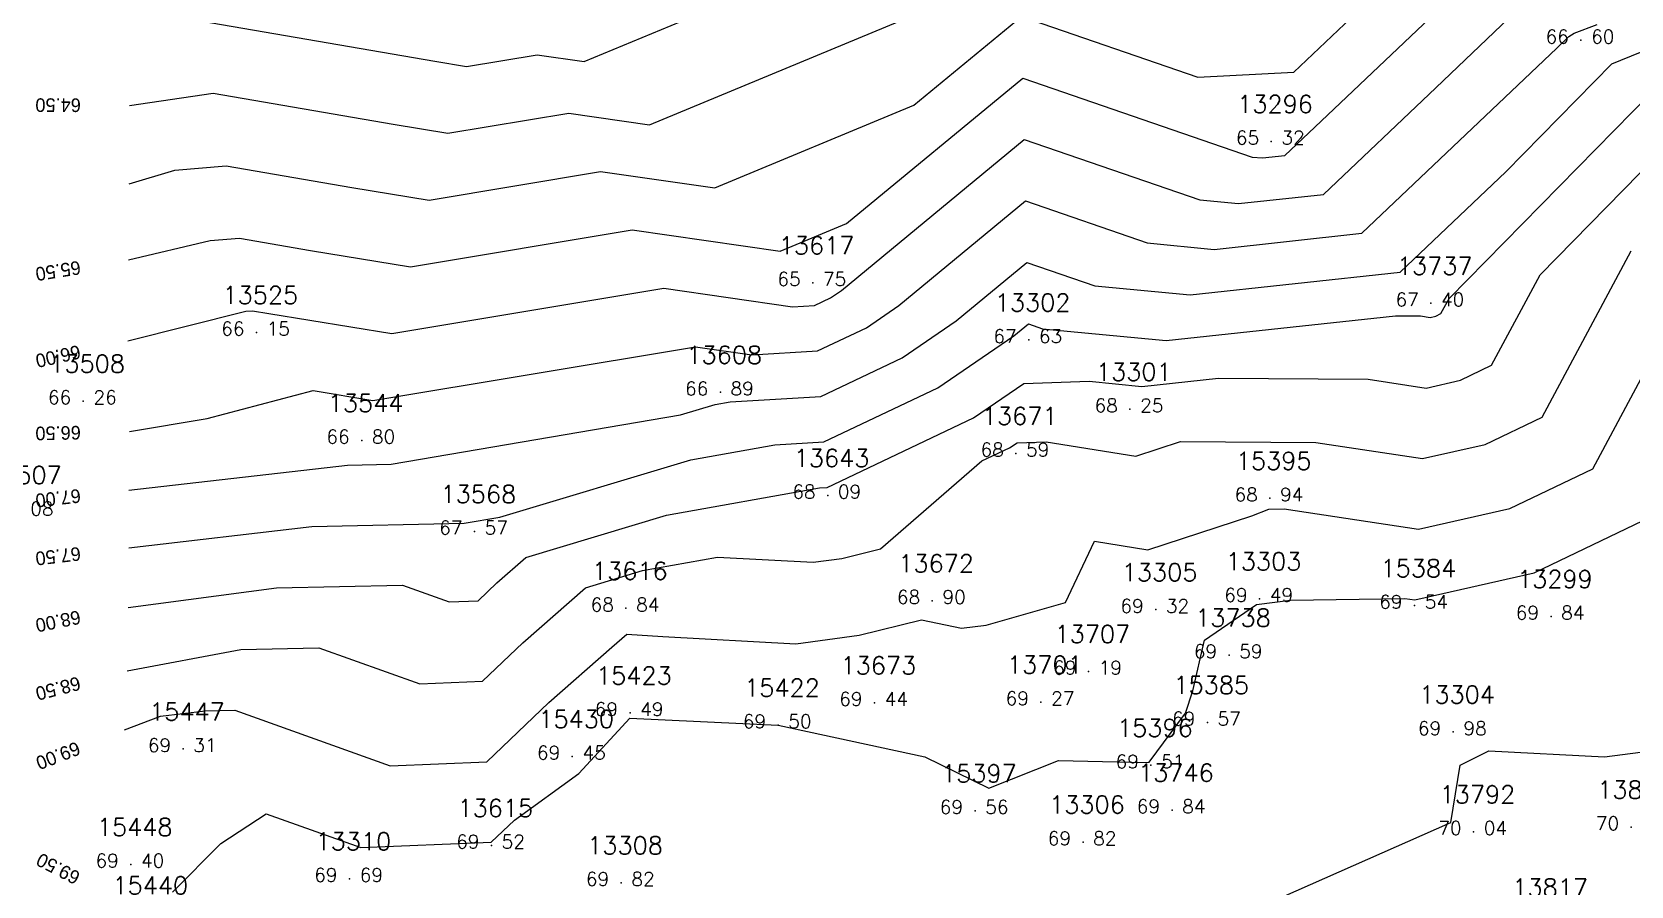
# Model space of a CAD drawing. Header units: millimetres. Extents: x 1412565 to 1412813, y 4931476 to 4931699.
# Drawn here: x 1412747.62 to 1412771.16, y 4931550.45 to 4931563.02 of the extents above; entities that cross this region are included whole.
import ezdxf
from ezdxf.enums import TextEntityAlignment as Align

# ---------------------------------------------------------------- set-up
doc = ezdxf.new("R2010")
doc.units = ezdxf.units.MM
for name, color, linetype in [('CIVIL', 50, 'Continuous'), ('CIVIL-DRAW', 80, 'Continuous'), ('CIVIL-NONAME', 130, 'Continuous'), ('CIVIL-TEXT', 240, 'Continuous'), ('CIVIL-Z', 50, 'Continuous'), ('Tcontours0', 7, 'Continuous'), ('Tcontours1', 7, 'Continuous'), ('Tcontours2', 7, 'Continuous')]:
    doc.layers.add(name, color=color, linetype=linetype)
doc.styles.add('CIVILCADMAIN', font='TXT.SHX')
doc.styles.add('MAVAT_HebTXT', font='hebtxt.shx')
doc.styles.get("Standard").update_dxf_attribs({"font": 'arial.ttf'})

# ---------------------------------------------------------------- blocks, each defined once
blk = doc.blocks.new('CIVIL-ZZ')
at = {"layer": 'CIVIL-DRAW'}
blk.add_point((0, 0), dxfattribs=at)
at = {"layer": 'CIVIL-NONAME'}
blk.add_attdef('NAME', text='', height=1.8, dxfattribs=at).set_placement((0, 2.1), align=Align.CENTER)
at = {"layer": 'CIVIL-TEXT', "flags": 8}
blk.add_attdef('TEXT', text='', height=2, dxfattribs=at).set_placement((0.2, -3.3), align=Align.CENTER)
at = {"layer": 'CIVIL-Z'}
blk.add_attdef('Z1', text='', height=1.6, dxfattribs=at).set_placement((-0.75, -0.225), align=Align.RIGHT)
blk.add_attdef('Z2', (0.75, -0.225), '', height=1.6, dxfattribs=at)

msp = doc.modelspace()

# ---------------------------------------------------------------- linework, layer by layer
at = {"layer": 'Tcontours0'}
for points, elevation in [([(1412749.048, 4931560.788), (1412749.717, 4931560.99), (1412750.476, 4931561.054), (1412752.324, 4931560.735), (1412753.463, 4931560.548), (1412755.986, 4931560.968), (1412757.668, 4931560.726), (1412760.6, 4931561.943), (1412762.182, 4931563.249), (1412764.781, 4931562.355), (1412766.192, 4931562.432), (1412767.593, 4931563.761)], 65), ([(1412748.949, 4931547.943), (1412749.583, 4931547.62), (1412749.596, 4931547.275), (1412750.201, 4931547.5), (1412750.793, 4931547.733), (1412751.411, 4931548.896), (1412752.534, 4931548.354), (1412753.04, 4931548.679), (1412754.625, 4931548.594), (1412755.321, 4931548.73), (1412755.673, 4931548.782), (1412757.776, 4931549.056), (1412759.724, 4931549.283), (1412760.922, 4931549.206), (1412763.277, 4931549.661), (1412763.49, 4931549.668), (1412764.197, 4931549.666), (1412765.147, 4931550.19), (1412765.426, 4931550.027), (1412768.506, 4931551.387), (1412768.64, 4931552.23), (1412769.064, 4931552.44), (1412770.767, 4931552.353), (1412773.151, 4931552.662)], 70)]:
    msp.add_lwpolyline(points, dxfattribs=dict(at, elevation=elevation))
at = {"layer": 'Tcontours1'}
for points, elevation in [([(1412750.089, 4931563.187), (1412753.545, 4931562.591), (1412754.014, 4931562.514), (1412755.053, 4931562.687), (1412755.746, 4931562.587), (1412760.297, 4931564.476)], 64), ([(1412749.043, 4931556.279), (1412752.26, 4931556.648), (1412752.901, 4931556.662), (1412757.164, 4931557.388), (1412757.672, 4931557.541), (1412757.895, 4931557.581), (1412759.228, 4931557.658), (1412760.426, 4931558.225), (1412761.224, 4931558.771), (1412762.264, 4931559.63), (1412763.264, 4931559.286), (1412764.667, 4931559.151), (1412767.758, 4931559.488), (1412769.315, 4931560.965), (1412770.877, 4931562.554), (1412772.01, 4931563.014), (1412775.844, 4931563.476)], 67), ([(1412749.025, 4931558.476), (1412750.763, 4931558.912), (1412750.862, 4931558.92), (1412751.103, 4931558.878), (1412752.911, 4931558.583), (1412756.919, 4931559.25), (1412758.812, 4931558.977), (1412759.134, 4931558.996), (1412759.373, 4931559.109), (1412759.533, 4931559.218), (1412762.223, 4931561.439), (1412764.809, 4931560.55), (1412765.377, 4931560.496), (1412766.628, 4931560.632), (1412768.283, 4931562.202), (1412769.36, 4931563.223)], 66), ([(1412749.03, 4931554.553), (1412751.213, 4931554.839), (1412753.07, 4931554.879), (1412753.757, 4931554.634), (1412754.185, 4931554.651), (1412754.459, 4931554.913), (1412754.885, 4931555.287), (1412756.959, 4931555.91), (1412759.212, 4931556.314), (1412759.322, 4931556.32), (1412761.479, 4931557.341), (1412762.217, 4931557.846), (1412763.179, 4931557.881), (1412763.957, 4931557.806), (1412765.083, 4931557.929), (1412767.287, 4931557.912), (1412768.143, 4931557.782), (1412768.645, 4931557.896), (1412769.104, 4931558.116), (1412769.818, 4931559.45), (1412772.018, 4931561.688)], 68), ([(1412748.979, 4931552.749), (1412749.506, 4931552.954), (1412750.165, 4931553.031), (1412750.604, 4931553.04), (1412752.889, 4931552.223), (1412754.313, 4931552.282), (1412755.225, 4931553.152), (1412756.153, 4931553.968), (1412756.375, 4931554.161), (1412756.903, 4931554.123), (1412758.859, 4931554.019), (1412759.795, 4931554.144), (1412760.713, 4931554.372), (1412761.302, 4931554.247), (1412761.663, 4931554.291), (1412762.831, 4931554.627), (1412763.257, 4931555.528), (1412764.046, 4931555.402), (1412765.575, 4931555.901), (1412765.824, 4931555.999), (1412766.053, 4931556.002), (1412768.031, 4931555.703), (1412769.371, 4931556.007), (1412770.593, 4931556.593), (1412772.498, 4931560.149)], 69)]:
    msp.add_lwpolyline(points, dxfattribs=dict(at, elevation=elevation))
at = {"layer": 'Tcontours2'}
for points, elevation in [([(1412749.043, 4931555.429), (1412751.737, 4931555.744), (1412753.979, 4931555.792), (1412754.503, 4931555.881), (1412757.315, 4931556.725), (1412758.553, 4931556.947), (1412759.275, 4931556.989), (1412760.952, 4931557.783), (1412762.07, 4931558.548), (1412762.285, 4931558.725), (1412762.491, 4931558.654), (1412764.312, 4931558.479), (1412767.689, 4931558.846), (1412768.056, 4931558.844), (1412768.199, 4931558.822), (1412768.283, 4931558.841), (1412768.359, 4931558.878), (1412768.478, 4931559.1), (1412771.447, 4931562.121), (1412772.348, 4931562.487), (1412775.392, 4931562.853), (1412776.212, 4931562.938), (1412777.029, 4931563.007), (1412779.316, 4931563.932)], 67.5), ([(1412749.05, 4931561.94), (1412750.283, 4931562.12), (1412752.935, 4931561.663), (1412753.738, 4931561.531), (1412755.52, 4931561.828), (1412756.707, 4931561.657), (1412761.594, 4931563.685)], 64.5), ([(1412749.037, 4931559.67), (1412750.24, 4931559.951), (1412750.669, 4931559.987), (1412751.714, 4931559.806), (1412753.187, 4931559.565), (1412756.453, 4931560.109), (1412758.629, 4931559.795), (1412759.607, 4931560.201), (1412762.203, 4931562.344), (1412765.582, 4931561.182), (1412765.732, 4931561.168), (1412766.063, 4931561.204), (1412766.501, 4931561.62), (1412768.477, 4931563.492)], 65.5), ([(1412749.05, 4931557.14), (1412750.192, 4931557.332), (1412751.755, 4931557.744), (1412752.635, 4931557.6), (1412757.386, 4931558.39), (1412758.215, 4931558.271), (1412759.181, 4931558.327), (1412759.9, 4931558.667), (1412760.379, 4931558.995), (1412762.244, 4931560.535), (1412764.036, 4931559.918), (1412765.022, 4931559.823), (1412767.193, 4931560.06), (1412770.064, 4931562.784), (1412770.243, 4931562.954), (1412770.32, 4931563.005), (1412770.66, 4931563.13)], 66.5), ([(1412749.017, 4931553.621), (1412750.689, 4931553.935), (1412751.837, 4931553.96), (1412753.323, 4931553.428), (1412754.249, 4931553.467), (1412754.842, 4931554.033), (1412755.763, 4931554.843), (1412756.602, 4931555.094), (1412757.706, 4931555.293), (1412759.118, 4931555.217), (1412759.54, 4931555.274), (1412760.11, 4931555.415), (1412761.601, 4931556.708), (1412762.005, 4931556.9), (1412762.118, 4931556.977), (1412762.545, 4931556.992), (1412763.869, 4931556.781), (1412764.526, 4931556.995), (1412766.517, 4931556.98), (1412768.087, 4931556.743), (1412769.008, 4931556.952), (1412769.848, 4931557.354), (1412771.158, 4931559.799)], 68.5), ([(1412749.686, 4931550.364), (1412750.396, 4931551.08), (1412751.065, 4931551.515), (1412752.455, 4931551.018), (1412754.377, 4931551.097), (1412754.72, 4931551.424), (1412755.667, 4931552.109), (1412756.416, 4931552.924), (1412758.6, 4931552.82), (1412760.76, 4931552.355), (1412761.701, 4931551.891), (1412762.729, 4931552.299), (1412764.022, 4931552.269), (1412764.061, 4931552.273), (1412764.598, 4931552.998), (1412764.707, 4931553.325), (1412764.88, 4931554.073), (1412765.645, 4931554.597), (1412766.146, 4931554.66), (1412767.828, 4931554.685), (1412767.974, 4931554.663), (1412769.733, 4931555.062), (1412771.338, 4931555.831)], 69.5)]:
    msp.add_lwpolyline(points, dxfattribs=dict(at, elevation=elevation))

# ---------------------------------------------------------------- block references
at = {"layer": 'CIVIL'}
ref = msp.add_blockref('CIVIL-ZZ', (1412770.42, 4931562.9, 66.6), dxfattribs=dict(at, xscale=0.2, yscale=0.2))
ref.add_attrib('Z2', '60', (1412770.57, 4931562.855), dxfattribs={"layer": 'CIVIL-Z', "height": 0.2, "style": 'CIVILCADMAIN'})
ref.add_attrib('Z1', '66', (1412769.9, 4931562.855), dxfattribs={"layer": 'CIVIL-Z', "height": 0.2, "style": 'CIVILCADMAIN'})
ref.add_attrib('NAME', '13736', (1412769.92, 4931563.32), dxfattribs={"layer": 'CIVIL-NONAME', "height": 0.26, "style": 'CIVILCADMAIN'})
ref = msp.add_blockref('CIVIL-ZZ', (1412765.86, 4931561.41, 65.32), dxfattribs=dict(at, xscale=0.2, yscale=0.2))
ref.add_attrib('Z2', '32', (1412766.01, 4931561.365), dxfattribs={"layer": 'CIVIL-Z', "height": 0.2, "style": 'CIVILCADMAIN'})
ref.add_attrib('Z1', '65', (1412765.34, 4931561.365), dxfattribs={"layer": 'CIVIL-Z', "height": 0.2, "style": 'CIVILCADMAIN'})
ref.add_attrib('NAME', '13296', (1412765.36, 4931561.83), dxfattribs={"layer": 'CIVIL-NONAME', "height": 0.26, "style": 'CIVILCADMAIN'})
ref = msp.add_blockref('CIVIL-ZZ', (1412759.11, 4931559.33, 65.75), dxfattribs=dict(at, xscale=0.2, yscale=0.2))
ref.add_attrib('Z2', '75', (1412759.26, 4931559.285), dxfattribs={"layer": 'CIVIL-Z', "height": 0.2, "style": 'CIVILCADMAIN'})
ref.add_attrib('Z1', '65', (1412758.59, 4931559.285), dxfattribs={"layer": 'CIVIL-Z', "height": 0.2, "style": 'CIVILCADMAIN'})
ref.add_attrib('NAME', '13617', (1412758.61, 4931559.75), dxfattribs={"layer": 'CIVIL-NONAME', "height": 0.26, "style": 'CIVILCADMAIN'})
ref = msp.add_blockref('CIVIL-ZZ', (1412768.21, 4931559.03, 67.4), dxfattribs=dict(at, xscale=0.2, yscale=0.2))
ref.add_attrib('Z2', '40', (1412768.36, 4931558.985), dxfattribs={"layer": 'CIVIL-Z', "height": 0.2, "style": 'CIVILCADMAIN'})
ref.add_attrib('Z1', '67', (1412767.69, 4931558.985), dxfattribs={"layer": 'CIVIL-Z', "height": 0.2, "style": 'CIVILCADMAIN'})
ref.add_attrib('NAME', '13737', (1412767.71, 4931559.45), dxfattribs={"layer": 'CIVIL-NONAME', "height": 0.26, "style": 'CIVILCADMAIN'})
ref = msp.add_blockref('CIVIL-ZZ', (1412750.92, 4931558.6, 66.15), dxfattribs=dict(at, xscale=0.2, yscale=0.2))
ref.add_attrib('Z2', '15', (1412751.07, 4931558.555), dxfattribs={"layer": 'CIVIL-Z', "height": 0.2, "style": 'CIVILCADMAIN'})
ref.add_attrib('Z1', '66', (1412750.4, 4931558.555), dxfattribs={"layer": 'CIVIL-Z', "height": 0.2, "style": 'CIVILCADMAIN'})
ref.add_attrib('NAME', '13525', (1412750.42, 4931559.02), dxfattribs={"layer": 'CIVIL-NONAME', "height": 0.26, "style": 'CIVILCADMAIN'})
ref = msp.add_blockref('CIVIL-ZZ', (1412762.29, 4931558.49, 67.63), dxfattribs=dict(at, xscale=0.2, yscale=0.2))
ref.add_attrib('Z2', '63', (1412762.44, 4931558.445), dxfattribs={"layer": 'CIVIL-Z', "height": 0.2, "style": 'CIVILCADMAIN'})
ref.add_attrib('Z1', '67', (1412761.77, 4931558.445), dxfattribs={"layer": 'CIVIL-Z', "height": 0.2, "style": 'CIVILCADMAIN'})
ref.add_attrib('NAME', '13302', (1412761.79, 4931558.91), dxfattribs={"layer": 'CIVIL-NONAME', "height": 0.26, "style": 'CIVILCADMAIN'})
ref = msp.add_blockref('CIVIL-ZZ', (1412748.37, 4931557.59, 66.26), dxfattribs=dict(at, xscale=0.2, yscale=0.2))
ref.add_attrib('Z2', '26', (1412748.52, 4931557.545), dxfattribs={"layer": 'CIVIL-Z', "height": 0.2, "style": 'CIVILCADMAIN'})
ref.add_attrib('Z1', '66', (1412747.85, 4931557.545), dxfattribs={"layer": 'CIVIL-Z', "height": 0.2, "style": 'CIVILCADMAIN'})
ref.add_attrib('NAME', '13508', (1412747.87, 4931558.01), dxfattribs={"layer": 'CIVIL-NONAME', "height": 0.26, "style": 'CIVILCADMAIN'})
ref = msp.add_blockref('CIVIL-ZZ', (1412757.75, 4931557.72, 66.89), dxfattribs=dict(at, xscale=0.2, yscale=0.2))
ref.add_attrib('Z2', '89', (1412757.9, 4931557.675), dxfattribs={"layer": 'CIVIL-Z', "height": 0.2, "style": 'CIVILCADMAIN'})
ref.add_attrib('Z1', '66', (1412757.23, 4931557.675), dxfattribs={"layer": 'CIVIL-Z', "height": 0.2, "style": 'CIVILCADMAIN'})
ref.add_attrib('NAME', '13608', (1412757.25, 4931558.14), dxfattribs={"layer": 'CIVIL-NONAME', "height": 0.26, "style": 'CIVILCADMAIN'})
ref = msp.add_blockref('CIVIL-ZZ', (1412763.78, 4931557.47, 68.25), dxfattribs=dict(at, xscale=0.2, yscale=0.2))
ref.add_attrib('Z2', '25', (1412763.93, 4931557.425), dxfattribs={"layer": 'CIVIL-Z', "height": 0.2, "style": 'CIVILCADMAIN'})
ref.add_attrib('Z1', '68', (1412763.26, 4931557.425), dxfattribs={"layer": 'CIVIL-Z', "height": 0.2, "style": 'CIVILCADMAIN'})
ref.add_attrib('NAME', '13301', (1412763.28, 4931557.89), dxfattribs={"layer": 'CIVIL-NONAME', "height": 0.26, "style": 'CIVILCADMAIN'})
ref = msp.add_blockref('CIVIL-ZZ', (1412752.47, 4931557.01, 66.8), dxfattribs=dict(at, xscale=0.2, yscale=0.2))
ref.add_attrib('Z2', '80', (1412752.62, 4931556.965), dxfattribs={"layer": 'CIVIL-Z', "height": 0.2, "style": 'CIVILCADMAIN'})
ref.add_attrib('Z1', '66', (1412751.95, 4931556.965), dxfattribs={"layer": 'CIVIL-Z', "height": 0.2, "style": 'CIVILCADMAIN'})
ref.add_attrib('NAME', '13544', (1412751.97, 4931557.43), dxfattribs={"layer": 'CIVIL-NONAME', "height": 0.26, "style": 'CIVILCADMAIN'})
ref = msp.add_blockref('CIVIL-ZZ', (1412762.1, 4931556.82, 68.59), dxfattribs=dict(at, xscale=0.2, yscale=0.2))
ref.add_attrib('Z2', '59', (1412762.25, 4931556.775), dxfattribs={"layer": 'CIVIL-Z', "height": 0.2, "style": 'CIVILCADMAIN'})
ref.add_attrib('Z1', '68', (1412761.58, 4931556.775), dxfattribs={"layer": 'CIVIL-Z', "height": 0.2, "style": 'CIVILCADMAIN'})
ref.add_attrib('NAME', '13671', (1412761.6, 4931557.24), dxfattribs={"layer": 'CIVIL-NONAME', "height": 0.26, "style": 'CIVILCADMAIN'})
ref = msp.add_blockref('CIVIL-ZZ', (1412759.33, 4931556.2, 68.09), dxfattribs=dict(at, xscale=0.2, yscale=0.2))
ref.add_attrib('Z2', '09', (1412759.48, 4931556.155), dxfattribs={"layer": 'CIVIL-Z', "height": 0.2, "style": 'CIVILCADMAIN'})
ref.add_attrib('Z1', '68', (1412758.81, 4931556.155), dxfattribs={"layer": 'CIVIL-Z', "height": 0.2, "style": 'CIVILCADMAIN'})
ref.add_attrib('NAME', '13643', (1412758.83, 4931556.62), dxfattribs={"layer": 'CIVIL-NONAME', "height": 0.26, "style": 'CIVILCADMAIN'})
ref = msp.add_blockref('CIVIL-ZZ', (1412765.84, 4931556.16, 68.94), dxfattribs=dict(at, xscale=0.2, yscale=0.2))
ref.add_attrib('Z2', '94', (1412765.99, 4931556.115), dxfattribs={"layer": 'CIVIL-Z', "height": 0.2, "style": 'CIVILCADMAIN'})
ref.add_attrib('Z1', '68', (1412765.32, 4931556.115), dxfattribs={"layer": 'CIVIL-Z', "height": 0.2, "style": 'CIVILCADMAIN'})
ref.add_attrib('NAME', '15395', (1412765.34, 4931556.58), dxfattribs={"layer": 'CIVIL-NONAME', "height": 0.26, "style": 'CIVILCADMAIN'})
ref = msp.add_blockref('CIVIL-ZZ', (1412747.44, 4931555.95, 67.08), dxfattribs=dict(at, xscale=0.2, yscale=0.2))
ref.add_attrib('Z2', '08', (1412747.59, 4931555.905), dxfattribs={"layer": 'CIVIL-Z', "height": 0.2, "style": 'CIVILCADMAIN'})
ref.add_attrib('Z1', '67', (1412746.92, 4931555.905), dxfattribs={"layer": 'CIVIL-Z', "height": 0.2, "style": 'CIVILCADMAIN'})
ref.add_attrib('NAME', '13507', (1412746.94, 4931556.37), dxfattribs={"layer": 'CIVIL-NONAME', "height": 0.26, "style": 'CIVILCADMAIN'})
ref = msp.add_blockref('CIVIL-ZZ', (1412754.13, 4931555.67, 67.57), dxfattribs=dict(at, xscale=0.2, yscale=0.2))
ref.add_attrib('Z2', '57', (1412754.28, 4931555.625), dxfattribs={"layer": 'CIVIL-Z', "height": 0.2, "style": 'CIVILCADMAIN'})
ref.add_attrib('Z1', '67', (1412753.61, 4931555.625), dxfattribs={"layer": 'CIVIL-Z', "height": 0.2, "style": 'CIVILCADMAIN'})
ref.add_attrib('NAME', '13568', (1412753.63, 4931556.09), dxfattribs={"layer": 'CIVIL-NONAME', "height": 0.26, "style": 'CIVILCADMAIN'})
ref = msp.add_blockref('CIVIL-ZZ', (1412756.36, 4931554.54, 68.84), dxfattribs=dict(at, xscale=0.2, yscale=0.2))
ref.add_attrib('Z2', '84', (1412756.51, 4931554.495), dxfattribs={"layer": 'CIVIL-Z', "height": 0.2, "style": 'CIVILCADMAIN'})
ref.add_attrib('Z1', '68', (1412755.84, 4931554.495), dxfattribs={"layer": 'CIVIL-Z', "height": 0.2, "style": 'CIVILCADMAIN'})
ref.add_attrib('NAME', '13616', (1412755.86, 4931554.96), dxfattribs={"layer": 'CIVIL-NONAME', "height": 0.26, "style": 'CIVILCADMAIN'})
ref = msp.add_blockref('CIVIL-ZZ', (1412760.87, 4931554.65, 68.9), dxfattribs=dict(at, xscale=0.2, yscale=0.2))
ref.add_attrib('Z2', '90', (1412761.02, 4931554.605), dxfattribs={"layer": 'CIVIL-Z', "height": 0.2, "style": 'CIVILCADMAIN'})
ref.add_attrib('Z1', '68', (1412760.35, 4931554.605), dxfattribs={"layer": 'CIVIL-Z', "height": 0.2, "style": 'CIVILCADMAIN'})
ref.add_attrib('NAME', '13672', (1412760.37, 4931555.07), dxfattribs={"layer": 'CIVIL-NONAME', "height": 0.26, "style": 'CIVILCADMAIN'})
ref = msp.add_blockref('CIVIL-ZZ', (1412764.16, 4931554.52, 69.32), dxfattribs=dict(at, xscale=0.2, yscale=0.2))
ref.add_attrib('Z2', '32', (1412764.31, 4931554.475), dxfattribs={"layer": 'CIVIL-Z', "height": 0.2, "style": 'CIVILCADMAIN'})
ref.add_attrib('Z1', '69', (1412763.64, 4931554.475), dxfattribs={"layer": 'CIVIL-Z', "height": 0.2, "style": 'CIVILCADMAIN'})
ref.add_attrib('NAME', '13305', (1412763.66, 4931554.94), dxfattribs={"layer": 'CIVIL-NONAME', "height": 0.26, "style": 'CIVILCADMAIN'})
ref = msp.add_blockref('CIVIL-ZZ', (1412765.69, 4931554.68, 69.49), dxfattribs=dict(at, xscale=0.2, yscale=0.2))
ref.add_attrib('Z2', '49', (1412765.84, 4931554.635), dxfattribs={"layer": 'CIVIL-Z', "height": 0.2, "style": 'CIVILCADMAIN'})
ref.add_attrib('Z1', '69', (1412765.17, 4931554.635), dxfattribs={"layer": 'CIVIL-Z', "height": 0.2, "style": 'CIVILCADMAIN'})
ref.add_attrib('NAME', '13303', (1412765.19, 4931555.1), dxfattribs={"layer": 'CIVIL-NONAME', "height": 0.26, "style": 'CIVILCADMAIN'})
ref = msp.add_blockref('CIVIL-ZZ', (1412767.97, 4931554.58, 69.54), dxfattribs=dict(at, xscale=0.2, yscale=0.2))
ref.add_attrib('Z2', '54', (1412768.12, 4931554.535), dxfattribs={"layer": 'CIVIL-Z', "height": 0.2, "style": 'CIVILCADMAIN'})
ref.add_attrib('Z1', '69', (1412767.45, 4931554.535), dxfattribs={"layer": 'CIVIL-Z', "height": 0.2, "style": 'CIVILCADMAIN'})
ref.add_attrib('NAME', '15384', (1412767.47, 4931555), dxfattribs={"layer": 'CIVIL-NONAME', "height": 0.26, "style": 'CIVILCADMAIN'})
ref = msp.add_blockref('CIVIL-ZZ', (1412769.98, 4931554.42, 69.84), dxfattribs=dict(at, xscale=0.2, yscale=0.2))
ref.add_attrib('Z2', '84', (1412770.13, 4931554.375), dxfattribs={"layer": 'CIVIL-Z', "height": 0.2, "style": 'CIVILCADMAIN'})
ref.add_attrib('Z1', '69', (1412769.46, 4931554.375), dxfattribs={"layer": 'CIVIL-Z', "height": 0.2, "style": 'CIVILCADMAIN'})
ref.add_attrib('NAME', '13299', (1412769.48, 4931554.84), dxfattribs={"layer": 'CIVIL-NONAME', "height": 0.26, "style": 'CIVILCADMAIN'})
ref = msp.add_blockref('CIVIL-ZZ', (1412765.24, 4931553.85, 69.59), dxfattribs=dict(at, xscale=0.2, yscale=0.2))
ref.add_attrib('Z2', '59', (1412765.39, 4931553.805), dxfattribs={"layer": 'CIVIL-Z', "height": 0.2, "style": 'CIVILCADMAIN'})
ref.add_attrib('Z1', '69', (1412764.72, 4931553.805), dxfattribs={"layer": 'CIVIL-Z', "height": 0.2, "style": 'CIVILCADMAIN'})
ref.add_attrib('NAME', '13738', (1412764.74, 4931554.27), dxfattribs={"layer": 'CIVIL-NONAME', "height": 0.26, "style": 'CIVILCADMAIN'})
ref = msp.add_blockref('CIVIL-ZZ', (1412763.17, 4931553.61, 69.19), dxfattribs=dict(at, xscale=0.2, yscale=0.2))
ref.add_attrib('Z2', '19', (1412763.32, 4931553.565), dxfattribs={"layer": 'CIVIL-Z', "height": 0.2, "style": 'CIVILCADMAIN'})
ref.add_attrib('Z1', '69', (1412762.65, 4931553.565), dxfattribs={"layer": 'CIVIL-Z', "height": 0.2, "style": 'CIVILCADMAIN'})
ref.add_attrib('NAME', '13707', (1412762.67, 4931554.03), dxfattribs={"layer": 'CIVIL-NONAME', "height": 0.26, "style": 'CIVILCADMAIN'})
ref = msp.add_blockref('CIVIL-ZZ', (1412760.02, 4931553.15, 69.44), dxfattribs=dict(at, xscale=0.2, yscale=0.2))
ref.add_attrib('Z2', '44', (1412760.17, 4931553.105), dxfattribs={"layer": 'CIVIL-Z', "height": 0.2, "style": 'CIVILCADMAIN'})
ref.add_attrib('Z1', '69', (1412759.5, 4931553.105), dxfattribs={"layer": 'CIVIL-Z', "height": 0.2, "style": 'CIVILCADMAIN'})
ref.add_attrib('NAME', '13673', (1412759.52, 4931553.57), dxfattribs={"layer": 'CIVIL-NONAME', "height": 0.26, "style": 'CIVILCADMAIN'})
ref = msp.add_blockref('CIVIL-ZZ', (1412762.47, 4931553.16, 69.27), dxfattribs=dict(at, xscale=0.2, yscale=0.2))
ref.add_attrib('Z2', '27', (1412762.62, 4931553.115), dxfattribs={"layer": 'CIVIL-Z', "height": 0.2, "style": 'CIVILCADMAIN'})
ref.add_attrib('Z1', '69', (1412761.95, 4931553.115), dxfattribs={"layer": 'CIVIL-Z', "height": 0.2, "style": 'CIVILCADMAIN'})
ref.add_attrib('NAME', '13701', (1412761.97, 4931553.58), dxfattribs={"layer": 'CIVIL-NONAME', "height": 0.26, "style": 'CIVILCADMAIN'})
ref = msp.add_blockref('CIVIL-ZZ', (1412756.42, 4931553, 69.49), dxfattribs=dict(at, xscale=0.2, yscale=0.2))
ref.add_attrib('Z2', '49', (1412756.57, 4931552.955), dxfattribs={"layer": 'CIVIL-Z', "height": 0.2, "style": 'CIVILCADMAIN'})
ref.add_attrib('Z1', '69', (1412755.9, 4931552.955), dxfattribs={"layer": 'CIVIL-Z', "height": 0.2, "style": 'CIVILCADMAIN'})
ref.add_attrib('NAME', '15423', (1412755.92, 4931553.42), dxfattribs={"layer": 'CIVIL-NONAME', "height": 0.26, "style": 'CIVILCADMAIN'})
ref = msp.add_blockref('CIVIL-ZZ', (1412758.6, 4931552.82, 69.5), dxfattribs=dict(at, xscale=0.2, yscale=0.2))
ref.add_attrib('Z2', '50', (1412758.75, 4931552.775), dxfattribs={"layer": 'CIVIL-Z', "height": 0.2, "style": 'CIVILCADMAIN'})
ref.add_attrib('Z1', '69', (1412758.08, 4931552.775), dxfattribs={"layer": 'CIVIL-Z', "height": 0.2, "style": 'CIVILCADMAIN'})
ref.add_attrib('NAME', '15422', (1412758.1, 4931553.24), dxfattribs={"layer": 'CIVIL-NONAME', "height": 0.26, "style": 'CIVILCADMAIN'})
ref = msp.add_blockref('CIVIL-ZZ', (1412764.92, 4931552.86, 69.57), dxfattribs=dict(at, xscale=0.2, yscale=0.2))
ref.add_attrib('Z2', '57', (1412765.07, 4931552.815), dxfattribs={"layer": 'CIVIL-Z', "height": 0.2, "style": 'CIVILCADMAIN'})
ref.add_attrib('Z1', '69', (1412764.4, 4931552.815), dxfattribs={"layer": 'CIVIL-Z', "height": 0.2, "style": 'CIVILCADMAIN'})
ref.add_attrib('NAME', '15385', (1412764.42, 4931553.28), dxfattribs={"layer": 'CIVIL-NONAME', "height": 0.26, "style": 'CIVILCADMAIN'})
ref = msp.add_blockref('CIVIL-ZZ', (1412768.54, 4931552.72, 69.98), dxfattribs=dict(at, xscale=0.2, yscale=0.2))
ref.add_attrib('Z2', '98', (1412768.69, 4931552.675), dxfattribs={"layer": 'CIVIL-Z', "height": 0.2, "style": 'CIVILCADMAIN'})
ref.add_attrib('Z1', '69', (1412768.02, 4931552.675), dxfattribs={"layer": 'CIVIL-Z', "height": 0.2, "style": 'CIVILCADMAIN'})
ref.add_attrib('NAME', '13304', (1412768.04, 4931553.14), dxfattribs={"layer": 'CIVIL-NONAME', "height": 0.26, "style": 'CIVILCADMAIN'})
ref = msp.add_blockref('CIVIL-ZZ', (1412749.84, 4931552.47, 69.31), dxfattribs=dict(at, xscale=0.2, yscale=0.2))
ref.add_attrib('Z2', '31', (1412749.99, 4931552.425), dxfattribs={"layer": 'CIVIL-Z', "height": 0.2, "style": 'CIVILCADMAIN'})
ref.add_attrib('Z1', '69', (1412749.32, 4931552.425), dxfattribs={"layer": 'CIVIL-Z', "height": 0.2, "style": 'CIVILCADMAIN'})
ref.add_attrib('NAME', '15447', (1412749.34, 4931552.89), dxfattribs={"layer": 'CIVIL-NONAME', "height": 0.26, "style": 'CIVILCADMAIN'})
ref = msp.add_blockref('CIVIL-ZZ', (1412755.57, 4931552.36, 69.45), dxfattribs=dict(at, xscale=0.2, yscale=0.2))
ref.add_attrib('Z2', '45', (1412755.72, 4931552.315), dxfattribs={"layer": 'CIVIL-Z', "height": 0.2, "style": 'CIVILCADMAIN'})
ref.add_attrib('Z1', '69', (1412755.05, 4931552.315), dxfattribs={"layer": 'CIVIL-Z', "height": 0.2, "style": 'CIVILCADMAIN'})
ref.add_attrib('NAME', '15430', (1412755.07, 4931552.78), dxfattribs={"layer": 'CIVIL-NONAME', "height": 0.26, "style": 'CIVILCADMAIN'})
ref = msp.add_blockref('CIVIL-ZZ', (1412764.09, 4931552.23, 69.51), dxfattribs=dict(at, xscale=0.2, yscale=0.2))
ref.add_attrib('Z2', '51', (1412764.24, 4931552.185), dxfattribs={"layer": 'CIVIL-Z', "height": 0.2, "style": 'CIVILCADMAIN'})
ref.add_attrib('Z1', '69', (1412763.57, 4931552.185), dxfattribs={"layer": 'CIVIL-Z', "height": 0.2, "style": 'CIVILCADMAIN'})
ref.add_attrib('NAME', '15396', (1412763.59, 4931552.65), dxfattribs={"layer": 'CIVIL-NONAME', "height": 0.26, "style": 'CIVILCADMAIN'})
ref = msp.add_blockref('CIVIL-ZZ', (1412761.5, 4931551.56, 69.56), dxfattribs=dict(at, xscale=0.2, yscale=0.2))
ref.add_attrib('Z2', '56', (1412761.65, 4931551.515), dxfattribs={"layer": 'CIVIL-Z', "height": 0.2, "style": 'CIVILCADMAIN'})
ref.add_attrib('Z1', '69', (1412760.98, 4931551.515), dxfattribs={"layer": 'CIVIL-Z', "height": 0.2, "style": 'CIVILCADMAIN'})
ref.add_attrib('NAME', '15397', (1412761, 4931551.98), dxfattribs={"layer": 'CIVIL-NONAME', "height": 0.26, "style": 'CIVILCADMAIN'})
ref = msp.add_blockref('CIVIL-ZZ', (1412764.4, 4931551.57, 69.84), dxfattribs=dict(at, xscale=0.2, yscale=0.2))
ref.add_attrib('Z2', '84', (1412764.55, 4931551.525), dxfattribs={"layer": 'CIVIL-Z', "height": 0.2, "style": 'CIVILCADMAIN'})
ref.add_attrib('Z1', '69', (1412763.88, 4931551.525), dxfattribs={"layer": 'CIVIL-Z', "height": 0.2, "style": 'CIVILCADMAIN'})
ref.add_attrib('NAME', '13746', (1412763.9, 4931551.99), dxfattribs={"layer": 'CIVIL-NONAME', "height": 0.26, "style": 'CIVILCADMAIN'})
ref = msp.add_blockref('CIVIL-ZZ', (1412768.84, 4931551.25, 70.04), dxfattribs=dict(at, xscale=0.2, yscale=0.2))
ref.add_attrib('Z2', '04', (1412768.99, 4931551.205), dxfattribs={"layer": 'CIVIL-Z', "height": 0.2, "style": 'CIVILCADMAIN'})
ref.add_attrib('Z1', '70', (1412768.32, 4931551.205), dxfattribs={"layer": 'CIVIL-Z', "height": 0.2, "style": 'CIVILCADMAIN'})
ref.add_attrib('NAME', '13792', (1412768.34, 4931551.67), dxfattribs={"layer": 'CIVIL-NONAME', "height": 0.26, "style": 'CIVILCADMAIN'})
ref = msp.add_blockref('CIVIL-ZZ', (1412771.16, 4931551.32, 70.08), dxfattribs=dict(at, xscale=0.2, yscale=0.2))
ref.add_attrib('Z2', '08', (1412771.31, 4931551.275), dxfattribs={"layer": 'CIVIL-Z', "height": 0.2, "style": 'CIVILCADMAIN'})
ref.add_attrib('Z1', '70', (1412770.64, 4931551.275), dxfattribs={"layer": 'CIVIL-Z', "height": 0.2, "style": 'CIVILCADMAIN'})
ref.add_attrib('NAME', '13822', (1412770.66, 4931551.74), dxfattribs={"layer": 'CIVIL-NONAME', "height": 0.26, "style": 'CIVILCADMAIN'})
ref = msp.add_blockref('CIVIL-ZZ', (1412754.38, 4931551.05, 69.52), dxfattribs=dict(at, xscale=0.2, yscale=0.2))
ref.add_attrib('Z2', '52', (1412754.53, 4931551.005), dxfattribs={"layer": 'CIVIL-Z', "height": 0.2, "style": 'CIVILCADMAIN'})
ref.add_attrib('Z1', '69', (1412753.86, 4931551.005), dxfattribs={"layer": 'CIVIL-Z', "height": 0.2, "style": 'CIVILCADMAIN'})
ref.add_attrib('NAME', '13615', (1412753.88, 4931551.47), dxfattribs={"layer": 'CIVIL-NONAME', "height": 0.26, "style": 'CIVILCADMAIN'})
ref = msp.add_blockref('CIVIL-ZZ', (1412763.09, 4931551.1, 69.82), dxfattribs=dict(at, xscale=0.2, yscale=0.2))
ref.add_attrib('Z2', '82', (1412763.24, 4931551.055), dxfattribs={"layer": 'CIVIL-Z', "height": 0.2, "style": 'CIVILCADMAIN'})
ref.add_attrib('Z1', '69', (1412762.57, 4931551.055), dxfattribs={"layer": 'CIVIL-Z', "height": 0.2, "style": 'CIVILCADMAIN'})
ref.add_attrib('NAME', '13306', (1412762.59, 4931551.52), dxfattribs={"layer": 'CIVIL-NONAME', "height": 0.26, "style": 'CIVILCADMAIN'})
ref = msp.add_blockref('CIVIL-ZZ', (1412749.07, 4931550.77, 69.4), dxfattribs=dict(at, xscale=0.2, yscale=0.2))
ref.add_attrib('Z2', '40', (1412749.22, 4931550.725), dxfattribs={"layer": 'CIVIL-Z', "height": 0.2, "style": 'CIVILCADMAIN'})
ref.add_attrib('Z1', '69', (1412748.55, 4931550.725), dxfattribs={"layer": 'CIVIL-Z', "height": 0.2, "style": 'CIVILCADMAIN'})
ref.add_attrib('NAME', '15448', (1412748.57, 4931551.19), dxfattribs={"layer": 'CIVIL-NONAME', "height": 0.26, "style": 'CIVILCADMAIN'})
ref = msp.add_blockref('CIVIL-ZZ', (1412752.29, 4931550.56, 69.69), dxfattribs=dict(at, xscale=0.2, yscale=0.2))
ref.add_attrib('Z2', '69', (1412752.44, 4931550.515), dxfattribs={"layer": 'CIVIL-Z', "height": 0.2, "style": 'CIVILCADMAIN'})
ref.add_attrib('Z1', '69', (1412751.77, 4931550.515), dxfattribs={"layer": 'CIVIL-Z', "height": 0.2, "style": 'CIVILCADMAIN'})
ref.add_attrib('NAME', '13310', (1412751.79, 4931550.98), dxfattribs={"layer": 'CIVIL-NONAME', "height": 0.26, "style": 'CIVILCADMAIN'})
ref = msp.add_blockref('CIVIL-ZZ', (1412756.29, 4931550.5, 69.82), dxfattribs=dict(at, xscale=0.2, yscale=0.2))
ref.add_attrib('Z2', '82', (1412756.44, 4931550.455), dxfattribs={"layer": 'CIVIL-Z', "height": 0.2, "style": 'CIVILCADMAIN'})
ref.add_attrib('Z1', '69', (1412755.77, 4931550.455), dxfattribs={"layer": 'CIVIL-Z', "height": 0.2, "style": 'CIVILCADMAIN'})
ref.add_attrib('NAME', '13308', (1412755.79, 4931550.92), dxfattribs={"layer": 'CIVIL-NONAME', "height": 0.26, "style": 'CIVILCADMAIN'})
ref = msp.add_blockref('CIVIL-ZZ', (1412749.3, 4931549.91, 69.52), dxfattribs=dict(at, xscale=0.2, yscale=0.2))
ref.add_attrib('Z2', '52', (1412749.45, 4931549.865), dxfattribs={"layer": 'CIVIL-Z', "height": 0.2, "style": 'CIVILCADMAIN'})
ref.add_attrib('Z1', '69', (1412748.78, 4931549.865), dxfattribs={"layer": 'CIVIL-Z', "height": 0.2, "style": 'CIVILCADMAIN'})
ref.add_attrib('NAME', '15440', (1412748.8, 4931550.33), dxfattribs={"layer": 'CIVIL-NONAME', "height": 0.26, "style": 'CIVILCADMAIN'})
ref = msp.add_blockref('CIVIL-ZZ', (1412769.91, 4931549.88, 70.51), dxfattribs=dict(at, xscale=0.2, yscale=0.2))
ref.add_attrib('Z2', '51', (1412770.06, 4931549.835), dxfattribs={"layer": 'CIVIL-Z', "height": 0.2, "style": 'CIVILCADMAIN'})
ref.add_attrib('Z1', '70', (1412769.39, 4931549.835), dxfattribs={"layer": 'CIVIL-Z', "height": 0.2, "style": 'CIVILCADMAIN'})
ref.add_attrib('NAME', '13817', (1412769.41, 4931550.3), dxfattribs={"layer": 'CIVIL-NONAME', "height": 0.26, "style": 'CIVILCADMAIN'})

# ---------------------------------------------------------------- texts
at = {"layer": 'Tcontours1', "style": 'MAVAT_HebTXT'}
for s, rotation, p in [('66.00', 192.575, (1412748, 4931558.247, 66)), ('67.00', 186.4924, (1412748, 4931556.16, 67)), ('68.00', 191.2578, (1412748, 4931554.348, 68)), ('69.00', 201.1799, (1412748, 4931552.37, 69))]:
    msp.add_text(s, height=0.2, rotation=rotation, dxfattribs=at).set_placement(p, align=Align.MIDDLE_CENTER)
at = {"layer": 'Tcontours2', "style": 'MAVAT_HebTXT'}
for s, rotation, p in [('64.50', 179.7386, (1412748, 4931561.945, 64.5)), ('65.50', 188.9724, (1412748, 4931559.506, 65.5)), ('66.50', 181.1462, (1412748, 4931557.119, 66.5)), ('67.50', 186.6657, (1412748, 4931555.307, 67.5)), ('68.50', 194.4628, (1412748, 4931553.359, 68.5)), ('69.50', 152.7422, (1412748, 4931550.706, 69.5))]:
    msp.add_text(s, height=0.2, rotation=rotation, dxfattribs=at).set_placement(p, align=Align.MIDDLE_CENTER)

doc.saveas('drawing.dxf')
